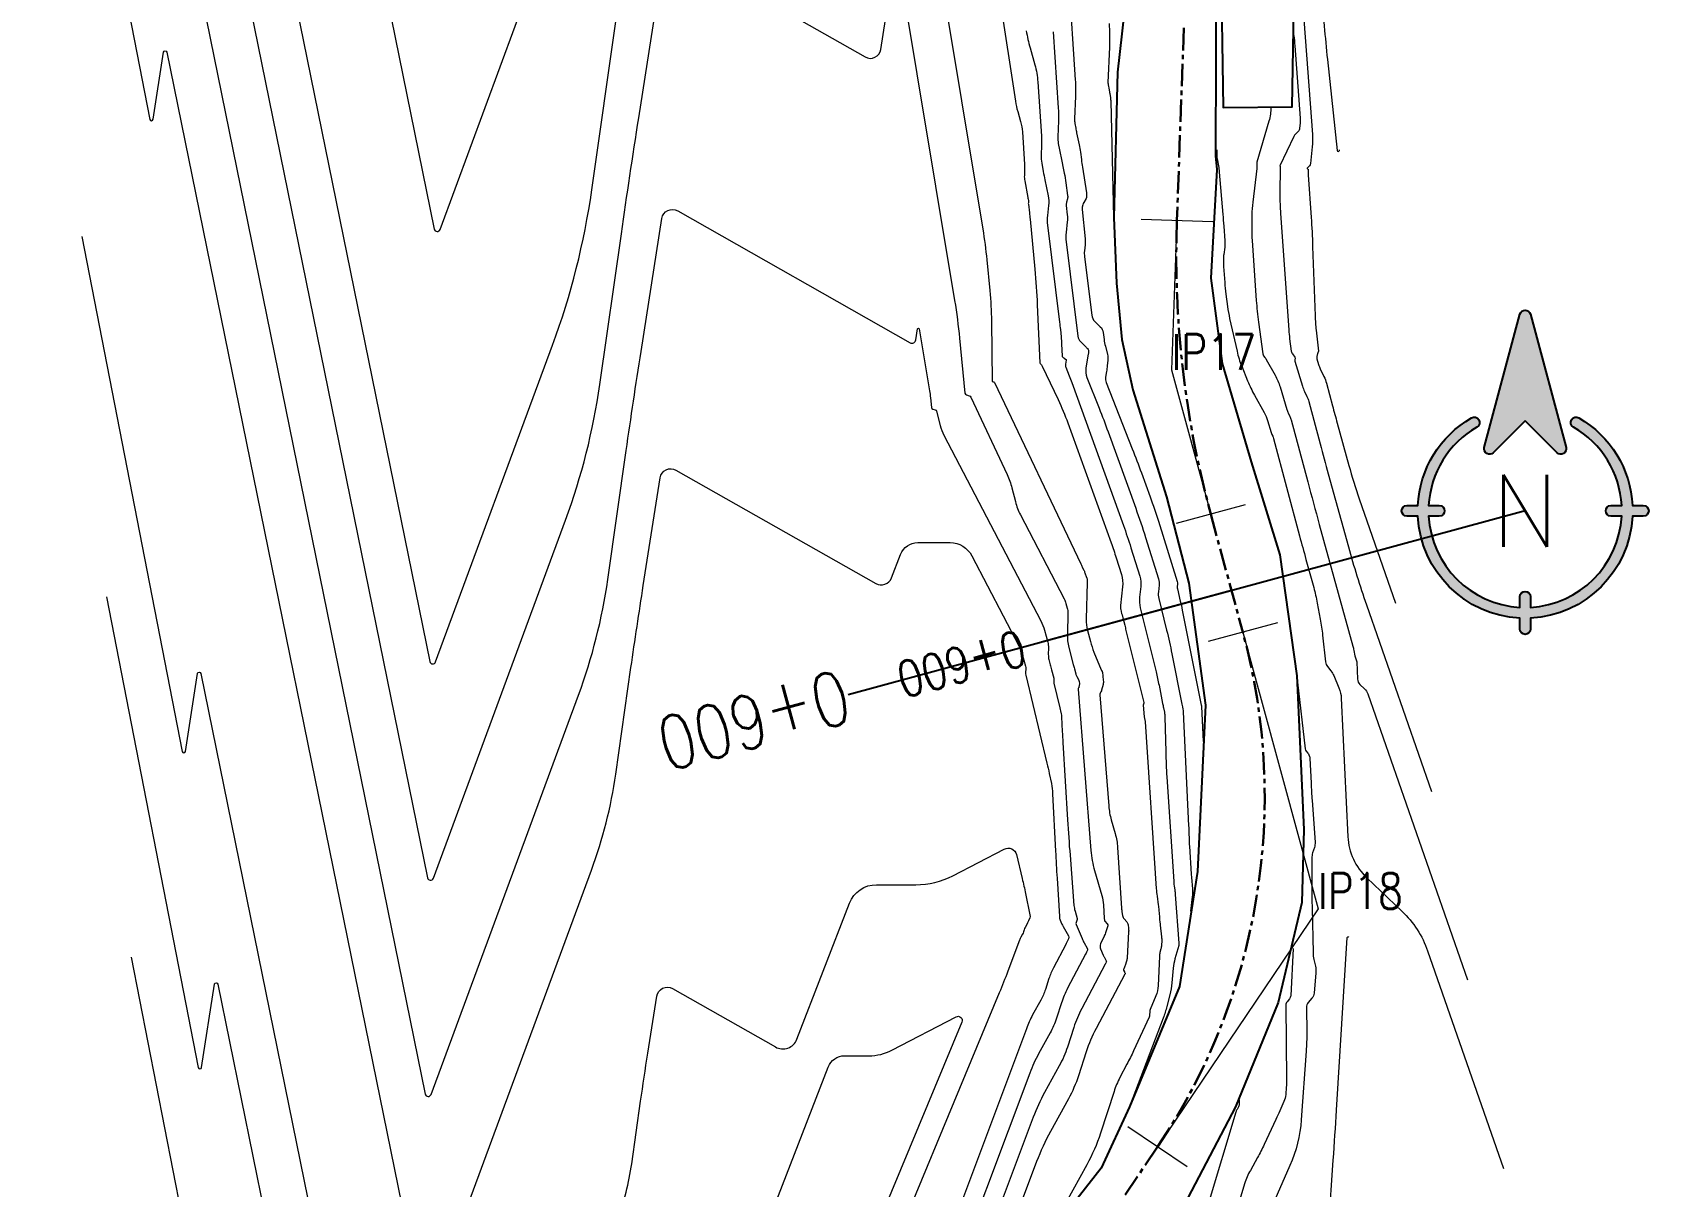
# Model space of a CAD drawing. Extents: x 337736 to 342002, y 3067251 to 3069533.
# Drawn here: x 338729.8 to 338820.1, y 3068908.3 to 3068972.8 of the extents above; entities that cross this region are included whole.
import ezdxf
from ezdxf.enums import TextEntityAlignment as Align

# ---------------------------------------------------------------- set-up
doc = ezdxf.new("R2010")
doc.units = 0
doc.header["$MEASUREMENT"] = 0
doc.linetypes.add('Center', pattern=[2, 1.25, -0.25, 0.25, -0.25])
for name, color, linetype, lineweight in [('BEC', 3, 'Continuous', 13), ('BES', 3, 'Continuous', 13), ('Chainage', 7, 'Continuous', 25), ('Contour', 4, 'Continuous', 0), ('IP_Line', 150, 'Continuous', 9), ('RC', 9, 'Center', 30)]:
    doc.layers.add(name, color=color, linetype=linetype, lineweight=lineweight)
for name, color, linetype in [('Building', 1, 'Continuous'), ('IPName', 7, 'Continuous'), ('Match Chainage', 7, 'Continuous'), ('North', 7, 'Continuous'), ('RoadEdge', 51, 'Continuous')]:
    doc.layers.add(name, color=color, linetype=linetype)
doc.styles.get("Standard").update_dxf_attribs({"font": 'simplex.shx'})

# ---------------------------------------------------------------- blocks, each defined once
blk = doc.blocks.new('North')
at = {"layer": 'North'}
h = blk.add_hatch(color=0, dxfattribs=at)
h.dxf.hatch_style = 1
edge = h.paths.add_edge_path()
edge.add_line((7.276000000000001e-12, 8.38899464431597), (-2.97585080653152, 5.413143837775349))
edge.add_arc((-3.32940419712395, 5.766697228368679), 0.499999999999442, 165.000000000033, 314.99999999992633, ccw=False)
edge.add_line((-3.81236711026941, 5.8961067509199), (-0.4829629131381812, 18.3216123735528))
edge.add_arc((7.276000000000001e-12, 18.1922028510016), 0.500000000000879, 14.999999999966974, 165.000000000033, ccw=False)
edge.add_line((0.482962913152733, 18.3216123735528), (3.81236711028396, 5.8961067509199))
edge.add_arc((3.3294041971385, 5.766697228368679), 0.500000000000879, -135, 14.999999999966974, ccw=False)
edge.add_line((2.97585080654608, 5.413143837776259), (7.275957614183426e-12, 8.38899464431597))
edge = h.paths.add_edge_path()
edge.add_line((0.5000000000072761, -7.99999999999636), (0.5000000000072761, -8.986100377802359))
edge.add_arc((7.276000000000001e-12, 3.638e-12), 9.000000000000279, 273.18473853672, 356.81526146328)
edge.add_line((8.98610037781327, -0.499999999996362), (8.000000000007269, -0.499999999996362))
edge.add_arc((8.000000000007269, 3.638e-12), 0.5, 90, 270, ccw=False)
edge.add_line((8.000000000007269, 0.500000000003638), (8.98610037781327, 0.500000000003638))
edge.add_arc((7.276000000000001e-12, 2.7285e-12), 9.00000000000033, 3.18473853672609, 60.00000000000131)
edge.add_arc((4.75000000000728, 8.22724133595511), 0.499999999999844, 59.999999999989996, 239.99999999999, ccw=False)
edge.add_arc((1.09139e-11, 3.638e-12), 9.99999999999743, 2.865983982600028, 60.00000000001597, ccw=False)
edge.add_line((9.98749217772638, 0.500000000003638), (11.0000000000073, 0.500000000003638))
edge.add_arc((11.0000000000073, 3.638e-12), 0.5, -90, 90, ccw=False)
edge.add_line((11.0000000000073, -0.499999999996362), (9.98749217772638, -0.499999999996362))
edge.add_arc((1.09139e-11, 3.638e-12), 9.999999999996382, 272.8659839825781, 357.1340160174001, ccw=False)
edge.add_line((0.5000000000072761, -9.98749217771547), (0.5000000000072761, -10.9999999999964))
edge.add_arc((7.276000000000001e-12, -10.9999999999964), 0.5, -180, 0, ccw=False)
edge.add_line((-0.499999999992724, -10.9999999999964), (-0.499999999992724, -9.98749217771547))
edge.add_arc((7.276000000000001e-12, 3.638e-12), 10, 182.865983982599, 267.1340160174011, ccw=False)
edge.add_line((-9.98749217771183, -0.499999999996362), (-10.9999999999927, -0.499999999996362))
edge.add_arc((-10.9999999999927, 3.638e-12), 0.5, 90, 270, ccw=False)
edge.add_line((-10.9999999999927, 0.500000000003638), (-9.98749217771183, 0.500000000003638))
edge.add_arc((7.276000000000001e-12, 3.638e-12), 10, 120, 177.134016017401, ccw=False)
edge.add_arc((-4.74999999999272, 8.22724133595511), 0.500000000000632, -59.99999999999011, 119.99999999995799, ccw=False)
edge.add_arc((7.276000000000001e-12, 2.7285e-12), 9.00000000000034, 119.999999999999, 176.815261463274)
edge.add_line((-8.98610037779872, 0.500000000003638), (-7.99999999999272, 0.500000000003638))
edge.add_arc((-7.99999999999272, 3.638e-12), 0.5, -90, 90, ccw=False)
edge.add_line((-7.99999999999272, -0.499999999996362), (-8.98610037779872, -0.499999999996362))
edge.add_arc((7.276000000000001e-12, 3.638e-12), 9.000000000000279, 183.18473853672, 266.81526146328)
edge.add_line((-0.499999999992724, -8.986100377802359), (-0.499999999992724, -7.99999999999636))
edge.add_arc((7.276000000000001e-12, -7.99999999999636), 0.5, 0, 180, ccw=False)
at = {"layer": 'North', "color": 0}
for points in [[(7.276000000000001e-12, 8.38899464431597), (-2.97585080653152, 5.413143837775349, -0.7673269879792459), (-3.81236711026941, 5.8961067509199), (-0.4829629131381811, 18.3216123735528, -0.7673269879794109), (0.482962913152733, 18.3216123735528), (3.81236711028396, 5.8961067509199, -0.7673269879792459), (2.97585080654608, 5.413143837776259)], [(0.5000000000072761, -7.99999999999636), (0.5000000000072761, -8.986100377802359, 0.382015476982892), (8.98610037781327, -0.499999999996362), (8.000000000007269, -0.499999999996362, -1), (8.000000000007269, 0.500000000003638), (8.98610037781327, 0.500000000003638, 0.253109756565021), (4.50000000000728, 7.79422863406307, -0.99999999999909), (5.00000000000728, 8.660254037847151, -0.2545902106462961), (9.98749217772638, 0.500000000003638), (11.0000000000073, 0.500000000003638, -1), (11.0000000000073, -0.499999999996362), (9.98749217772638, -0.499999999996362, -0.385206477913585), (0.5000000000072761, -9.98749217771547), (0.5000000000072761, -10.9999999999964, -1), (-0.499999999992724, -10.9999999999964), (-0.499999999992724, -9.98749217771547, -0.385206477913585), (-9.98749217771183, -0.499999999996362), (-10.9999999999927, -0.499999999996362, -1), (-10.9999999999927, 0.500000000003638), (-9.98749217771183, 0.500000000003638, -0.2545902106462961), (-4.99999999999272, 8.66025403784806, -0.9999999999990908), (-4.49999999999272, 7.79422863406307, 0.253109756565021), (-8.98610037779872, 0.500000000003638), (-7.99999999999272, 0.500000000003638, -1), (-7.99999999999272, -0.499999999996362), (-8.98610037779872, -0.499999999996362, 0.382015476982892), (-0.499999999992724, -8.986100377802359), (-0.499999999992724, -7.99999999999636, -1)]]:
    blk.add_lwpolyline(points, format="xyb", close=True, dxfattribs=at)
blk.add_text('N', height=6.7215, dxfattribs=at).set_placement((7.2919e-12, 3.6513e-12), align=Align.MIDDLE_CENTER)

msp = doc.modelspace()

# ---------------------------------------------------------------- linework, layer by layer
at = {"layer": 'BEC'}
for points in [[(338795.783604392, 3068962.19010752), (338791.786183558, 3068962.33372743)], [(338795.7836043917, 3068962.190107519), (338791.7861835578, 3068962.333727429)], [(338797.604816392, 3068946.38647991), (338793.74484552, 3068945.33737321)], [(338797.6048163918, 3068946.386479909), (338793.7448455198, 3068945.337373209)], [(338799.395619526, 3068939.7975906), (338795.535648655, 3068938.74848389)], [(338799.3956195258, 3068939.797590599), (338795.5356486547, 3068938.748483889)], [(338794.366527915, 3068909.40506767), (338791.050242623, 3068911.64163912)], [(338794.3665279148, 3068909.405067669), (338791.0502426228, 3068911.641639119)]]:
    msp.add_lwpolyline(points, dxfattribs=at)
at = {"layer": 'BES'}
for points in [[(338795.783604392, 3068962.19010752), (338791.786183558, 3068962.33372743)], [(338795.7836043917, 3068962.190107519), (338791.7861835578, 3068962.333727429)], [(338797.604816392, 3068946.38647991), (338793.74484552, 3068945.33737321)], [(338797.6048163918, 3068946.386479909), (338793.7448455198, 3068945.337373209)], [(338799.395619526, 3068939.7975906), (338795.535648655, 3068938.74848389)], [(338799.3956195258, 3068939.797590599), (338795.5356486547, 3068938.748483889)], [(338794.366527915, 3068909.40506767), (338791.050242623, 3068911.64163912)], [(338794.3665279148, 3068909.405067669), (338791.0502426228, 3068911.641639119)]]:
    msp.add_lwpolyline(points, dxfattribs=at)
at = {"layer": 'Building'}
msp.add_polyline3d([(338796.2349999998, 3068977.020999999, 1383.209), (338796.3659999998, 3068968.580999999, 1383.857), (338800.2150999997, 3068968.616699999, 1382.673), (338800.3713999998, 3068977.336999998, 1381.365), (338796.2349999998, 3068977.020999999, 1383.209)], dxfattribs=at)
at = {"layer": 'Chainage'}
msp.add_line((338796.835845357, 3068941.59021448), (338786.220925461, 3068938.70517105), dxfattribs=at)
at = {"layer": 'Contour'}
for points, elevation in [([(338732.6158, 3069058.4523), (338752.2958, 3068961.7931, 0.75516), (338752.621, 3068961.7682), (338757.6597, 3068975.4206, 0.05294)], 1389), ([(338734.5121, 3069023.7415), (338752.0445, 3068937.6303, 0.75516), (338752.3697, 3068937.6054), (338758.9022, 3068955.3052, 0.05294), (338761.0987, 3068963.9876), (338762.4792, 3068973.6437, -0.00341)], 1391), ([(338776.7065, 3069021.2804), (338784.7637, 3068968.9345, 0.03112), (338784.8887, 3068968.3617), (338785.0495, 3068967.7966, -0.05285), (338785.1492, 3068967.2209), (338785.2693, 3068965.4035, -0.02636), (338785.2734, 3068965.0958), (338785.2612, 3068964.788, 0.05547999999999999), (338785.2831, 3068964.4826), (338785.4549, 3068963.55, 0.00551), (338785.4709, 3068963.4683), (338785.4896, 3068963.378, -0.07998999999999999), (338785.4925, 3068963.3136), (338785.485, 3068963.2489, 0.05973999999999999), (338785.4853, 3068963.1841), (338785.5458, 3068962.6973, -0.00757), (338785.5836, 3068962.3506), (338785.8459, 3068959.5499, -0.01219), (338785.9832, 3068957.5636), (338786.1281, 3068954.3167, 0.19833), (338786.158, 3068954.2527), (338786.2143, 3068954.201, -0.09688), (338786.2588, 3068954.1405), (338787.1471, 3068952.2608, -0.02362), (338787.6886, 3068950.9591), (338790.1097, 3068944.2645, -0.01087), (338790.3935, 3068943.423), (338790.6841, 3068942.4953, -0.10497), (338790.7505, 3068941.7937), (338790.6309, 3068940.7567, 0.04511), (338790.6291, 3068940.6835), (338790.6339, 3068940.61, 0.0407), (338790.6446, 3068940.5375), (338790.6962, 3068940.3153, 0.02664), (338790.7198, 3068940.2338), (338790.7477, 3068940.1536, -0.02568), (338790.7714, 3068940.0722), (338790.8678, 3068939.6641, 0.00311), (338790.9405, 3068939.3648), (338791.9442, 3068935.3407, -0.18087), (338791.939, 3068935.2956), (338791.917, 3068935.2524, 0.13849), (338791.9079, 3068935.2066), (338791.9617, 3068934.5287, 0.05), (338791.9775, 3068934.4412), (338792.0021, 3068934.3553, -0.05345), (338792.0173, 3068934.2678), (338792.6276, 3068924.9428, 0.02077), (338792.673, 3068924.5193), (338792.7456, 3068924.0339, -0.01955), (338792.778, 3068923.7389), (338792.8037, 3068923.3728, 0.00797), (338792.8172, 3068923.2166), (338792.8332, 3068923.0606, 0.00357), (338792.8503, 3068922.9047), (338792.9271, 3068922.2481, -0.04402), (338792.9336, 3068922.0182), (338792.9192, 3068921.7769, -0.04711), (338792.8873, 3068921.571), (338792.836, 3068921.3681, 0.05182), (338792.806, 3068921.1621), (338792.7389, 3068919.5182, -0.08947999999999999), (338792.6119, 3068918.9482), (338792.2967, 3068918.1979, 0.09483), (338792.2657, 3068918.0516), (338792.2627, 3068917.8993, -0.10354), (338792.2293, 3068917.754), (338791.3658, 3068915.8822, -0.01366), (338790.9922, 3068915.1274), (338790.598, 3068914.3828, 0.04335), (338790.271, 3068913.6097), (338789.5128, 3068911.2714, -0.04747), (338788.7537, 3068909.5176), (338786.8003, 3068905.97, 0.0363)], 1389), ([(338735.4602, 3069006.386), (338751.9188, 3068925.5489, 0.75516), (338752.244, 3068925.524), (338759.6278, 3068945.5305, 0.05294), (338761.5439, 3068953.1045), (338762.7483, 3068961.5281, -0.00341), (338763.7196, 3068968.0069), (338765.1098, 3068976.8671, -0.52413)], 1392), ([(338729.8404, 3069001.6346), (338736.4088, 3068967.9206, 0.8409200000000001), (338736.5924, 3068967.9243), (338737.1677, 3068971.6706, -0.8373299999999999), (338737.3565, 3068971.6752), (338751.6674, 3068901.3861, 0.75516)], 1394), ([(338776.9557, 3068997.7582), (338782.9381, 3068961.7901, -0.01693), (338783.1637, 3068960.0775), (338783.3312, 3068958.3573, -0.0212), (338783.4256, 3068956.6331), (338783.4666, 3068953.3022, 0.33766), (338783.496, 3068953.2646), (338783.5541, 3068953.2494, -0.22112), (338783.5961, 3068953.2147), (338788.4155, 3068943.0926, -0.00073), (338788.4956, 3068942.9237), (338788.5755, 3068942.7547, -0.02362), (338788.6472, 3068942.5823), (338788.7385, 3068942.3298, -0.01087), (338788.7516, 3068942.2909), (338788.7651, 3068942.248, -0.10497), (338788.7681, 3068942.2155), (338788.7643, 3068942.1824, 0.04511), (338788.7635, 3068942.1493), (338788.7671, 3068942.095, -0.02227), (338788.7681, 3068942.0476), (338788.7197, 3068939.9951, 0.06927), (338788.792, 3068939.368), (338788.9515, 3068938.7509, 0.0345), (338789.1528, 3068938.1477), (338789.5574, 3068937.1663, 0.02868), (338789.5791, 3068937.1212), (338789.6034, 3068937.0773, -0.09688), (338789.6185, 3068937.0305), (338789.6722, 3068936.583, -0.09235), (338789.6565, 3068936.3414), (338789.5772, 3068936.0297, -0.05564), (338789.5439, 3068935.9412), (338789.5007, 3068935.8564, 0.13849), (338789.4829, 3068935.7666), (338789.975, 3068929.5617, 0.05), (338790.1159, 3068928.7827), (338790.335, 3068928.0178, -0.05345), (338790.4705, 3068927.2384), (338790.6926, 3068923.8456, 0.02077), (338790.7148, 3068923.6385), (338790.7456, 3068923.4324, 0.15196), (338790.8322, 3068923.2531), (338790.9809, 3068923.094, -0.16016), (338791.0594, 3068922.9246), (338791.0823, 3068922.7294, -0.04402), (338791.0878, 3068922.5337), (338791.0013, 3068921.0837, -0.06106), (338790.9659, 3068920.8905), (338790.8920000001, 3068920.6547, -0.03213999999999999), (338790.8564, 3068920.5622), (338790.8107, 3068920.4631, 0.21257), (338790.8097, 3068920.3905), (338790.8486, 3068920.2999, 0.02589), (338790.8669, 3068920.2629), (338790.8926, 3068920.2167, -0.2318), (338790.8935, 3068920.2002), (338790.8863, 3068920.1833, -0.02127), (338790.8785, 3068920.1668), (338789.2652, 3068917.1193, 0.04335), (338788.7182, 3068915.8262), (338788.2834, 3068914.4856, -0.04747), (338787.7262, 3068913.1979), (338786.7221, 3068911.3745, 0.0363), (338785.9485, 3068909.691), (338783.9199, 3068904.2715, -0.02963)], 1391), ([(338736.4083, 3068989.0306), (338751.7931, 3068913.4675, 0.75516), (338752.1183, 3068913.4426), (338760.3535, 3068935.7558, 0.05294), (338761.9892, 3068942.2215), (338763.0173, 3068949.4124, -0.00341), (338763.8466, 3068954.9433), (338765.0138, 3068962.3828, -0.52413), (338765.8937, 3068962.8075), (338778.8798, 3068955.4428, 0.52486), (338779.1977, 3068955.5967), (338779.2927, 3068956.2113, -0.85236), (338779.3912, 3068956.2119), (338779.965, 3068952.7622, -0.01693), (338780.0178, 3068952.3609), (338780.0699, 3068951.8258, 0.31058), (338780.1439, 3068951.7378), (338780.2784, 3068951.7007, -0.27006), (338780.3627, 3068951.6145), (338780.562, 3068950.8227, 0.05852), (338780.7705, 3068950.2743), (338786.1772, 3068939.8974, -0.05184), (338786.3844, 3068939.3736), (338786.5678, 3068938.7191, -0.07431), (338786.6096, 3068938.3861), (338786.601, 3068938.0232, 0.06927), (338786.6342, 3068937.7357), (338786.7073, 3068937.4529, 0.00241), (338786.7818, 3068937.1703), (338786.9059, 3068936.7091, -0.08656), (338786.9144, 3068936.6147), (338786.9065, 3068936.5188, 0.08014), (338786.9138, 3068936.4241), (338787.2489, 3068935.0384, -0.00831), (338787.2853, 3068934.8758), (338787.3191, 3068934.7125, -0.0384), (338787.3402, 3068934.5477), (338787.3822, 3068933.7172, 0.00235), (338787.4158, 3068933.1082), (338787.6752, 3068928.7826, 0.00481), (338787.8128, 3068926.8072), (338788.0348, 3068924.0076, 0.05), (338788.0922, 3068923.6904), (338788.2092, 3068923.282, -0.17965), (338788.2004, 3068923.1679), (338788.1493, 3068923.057, 0.21257), (338788.1478, 3068922.9454), (338788.4859, 3068922.1585, 0.02589), (338788.6069, 3068921.9127), (338788.7779, 3068921.6066, -0.2318), (338788.7838, 3068921.4973), (338788.7361, 3068921.3852, -0.02127), (338788.6838, 3068921.2753), (338787.6804, 3068919.3799, 0.04335), (338787.3314, 3068918.5549), (338787.0541, 3068917.6997, -0.04747), (338786.6986, 3068916.8783), (338786.058, 3068915.715, 0.0363), (338785.5645, 3068914.6411), (338780.6792, 3068901.5898, -0.02963)], 1393), ([(338765.9897, 3068977.2917), (338776.3674, 3068971.4063, 0.52486), (338777.2441, 3068971.8307), (338778.024, 3068976.8771, -0.85236)], 1392), ([(338778.1912, 3068976.878), (338781.3657, 3068957.7925, -0.01693), (338781.6415, 3068955.6982), (338781.9414, 3068952.6193, 0.31058), (338782.023, 3068952.5222), (338782.1714, 3068952.4813, -0.21916), (338782.2783, 3068952.3911), (338784.2991, 3068948.0832, -0.04806000000000001), (338784.5658, 3068947.3352), (338784.7605, 3068946.5615, 0.05852), (338785.0422, 3068945.8208), (338787.4882, 3068941.1263, -0.05184), (338787.5865, 3068940.8778), (338787.659, 3068940.619, -0.07431), (338787.6921, 3068940.3553), (338787.6636, 3068939.1455, 0.06927), (338787.7472, 3068938.4198), (338787.9927, 3068937.4706, 0.00241), (338788.057, 3068937.227), (338788.1335, 3068936.9425, 0.06082000000000001), (338788.1955, 3068936.789), (338788.2896, 3068936.6192, -0.09688), (338788.3234, 3068936.5145), (338788.3379, 3068936.3934, -0.09235), (338788.3320000001, 3068936.303), (338788.3024, 3068936.1863, -0.05564), (338788.2899, 3068936.1532), (338788.2737, 3068936.1215, 0.13849), (338788.2671, 3068936.0879), (338788.9816, 3068927.0782, 0.05), (338789.1852, 3068925.9535), (338789.5872, 3068924.5497, -0.05345), (338789.6768, 3068924.0345), (338789.7265, 3068923.2754, 0.02077), (338789.7325, 3068923.2196), (338789.7408, 3068923.164, 0.15196), (338789.7641, 3068923.1157), (338789.8916, 3068922.9793, -0.27008), (338789.9191, 3068922.8587), (338789.8173, 3068922.5337, -0.03213999999999999), (338789.7187, 3068922.2778), (338789.5224, 3068921.852, 0.21257), (338789.5188, 3068921.5749), (338789.6673, 3068921.2292, 0.02589), (338789.7369, 3068921.0878), (338789.8353, 3068920.9116, -0.2318), (338789.8386, 3068920.8488), (338789.8112, 3068920.7843, -0.02127), (338789.7811, 3068920.721), (338788.4728, 3068918.2496, 0.04335), (338788.0248, 3068917.1906), (338787.6688, 3068916.0926, -0.04747), (338787.2124, 3068915.0381), (338786.3901, 3068913.5447, 0.0363), (338785.7565, 3068912.1661), (338782.2995, 3068902.9307, -0.02963)], 1392), ([(338787.7429, 3068975.5916), (338788.1035, 3068970.1318, -0.02636), (338788.1158, 3068969.2077), (338788.0662, 3068967.9527, 0.05547999999999999), (338788.085, 3068967.6905), (338788.1329, 3068967.4304, 0.00551), (338788.1837, 3068967.1708), (338788.3215, 3068966.5056, -0.01764), (338788.3926, 3068966.0891), (338788.449, 3068965.6701, 0.00483), (338788.5094, 3068965.2518), (338788.7309, 3068963.8152, -0.03209), (338788.7404, 3068963.7092), (338788.743, 3068963.6025, -0.1399), (338788.7173, 3068963.5031), (338788.5827, 3068963.2741, 0.06945), (338788.5304, 3068963.1477), (338788.4957, 3068963.014, 0.09013), (338788.4856, 3068962.8784), (338788.6593, 3068961.2404, -0.05522000000000001), (338788.6577, 3068960.9073), (338788.6193, 3068960.5744, 0.05973999999999999), (338788.6207, 3068960.2416), (338789.0259, 3068956.9814, 0.1694), (338789.1985, 3068956.6324), (338789.5016, 3068956.3349, -0.16853), (338789.6646, 3068956.0068), (338789.7137, 3068955.6221, 0.0318), (338789.7871, 3068955.2421), (338789.9073, 3068954.7792, -0.09221), (338789.9292, 3068954.468), (338789.8932, 3068954.1526, -0.01283), (338789.8492, 3068953.8384), (338789.7961, 3068953.5197, 0.13641), (338789.8289, 3068953.2119), (338791.2936, 3068949.5166, -0.00758), (338791.8018, 3068948.1751), (338792.2898, 3068946.826, -0.01087), (338792.7481, 3068945.4668), (338793.8034, 3068942.0976, -0.10497), (338793.8163, 3068941.961), (338793.8003, 3068941.8217, 0.08924), (338793.809, 3068941.684), (338793.9756, 3068941.0066, -0.01109), (338794.0867, 3068940.5072), (338795.1449, 3068935.2004, -5e-05), (338795.15, 3068935.1745), (338795.1552, 3068935.1487, -0.03735), (338795.1584, 3068935.1226), (338795.2510984205, 3068933.162149018)], 1386), ([(338800.8246, 3068974.2521), (338801.3582, 3068967.0703, -0.04437), (338801.3484, 3068966.3925), (338801.2505, 3068965.4474, -0.17355), (338801.193, 3068965.3276), (338801.0574, 3068965.1934, 0.4829100000000001), (338801.0603, 3068965.1675), (338801.0958, 3068965.1451, -0.26076), (338801.1133, 3068965.113), (338801.1113, 3068964.9413, 0.02048), (338801.1151, 3068964.8131), (338801.2824, 3068962.4463, -0.008709999999999999), (338801.3687, 3068960.8243), (338801.5072, 3068956.9466, 0.0182), (338801.5651, 3068956.1449), (338801.6932, 3068954.9693, -0.15464), (338801.6842, 3068954.9245), (338801.661, 3068954.8826, 0.06548999999999999), (338801.6436, 3068954.8384), (338801.602, 3068954.6708, 0.13494), (338801.6051, 3068954.5445), (338801.7013, 3068954.2254, 0.03881), (338801.7973, 3068953.9783), (338802.0021, 3068953.5523, -0.04693), (338802.1415, 3068953.1753), (338802.4771, 3068951.9163, 0.00219), (338802.7396, 3068950.948), (338803.3908, 3068948.588, 0.01657), (338803.976, 3068946.7117), (338806.0036, 3068940.8963)], 1381), ([(338801.874, 3068974.9998, 0.01023), (338802.1941, 3068971.2654), (338802.735, 3068966.1805, 0.88269), (338802.8615, 3068966.1782), (338802.8666099081, 3068966.213704244)], 1379), ([(338789.993, 3068973.2841, -0.02636), (338790.0107, 3068971.949), (338789.9328, 3068969.9746, 0.05547999999999999), (338789.937, 3068969.9156), (338789.9478, 3068969.857, 0.00551), (338789.9592, 3068969.7986), (338789.9902, 3068969.6489, -0.01764), (338790.0062, 3068969.5551), (338790.0189, 3068969.4608, 0.00483), (338790.0325, 3068969.3666), (338790.0695, 3068969.127, -0.03209), (338790.0866, 3068968.9347), (338790.2469, 3068962.4497, -0.1399), (338790.2463, 3068962.4473), (338790.2447, 3068962.4446, 0.06945), (338790.244, 3068962.4429), (338790.2435, 3068962.441, 0.09013), (338790.2434, 3068962.4391), (338790.2582, 3068962.2997)], 1384), ([(338785.3707, 3068972.8694, 0.03112), (338785.5793, 3068971.9139), (338785.8474, 3068970.9713, -0.05285), (338786.0138, 3068970.0111), (338786.214, 3068966.9796, -0.02636), (338786.2208, 3068966.4665), (338786.1997, 3068965.9308, 0.05547999999999999), (338786.2329999999, 3068965.4654), (338786.3181, 3068965.0037, 0.00551), (338786.4082, 3068964.543), (338786.592, 3068963.6558, -0.07998999999999999), (338786.6165, 3068963.108), (338786.5527, 3068962.5562, 0.05973999999999999), (338786.5551, 3068962.0047), (338787.2284, 3068956.5874, -0.00757), (338787.273, 3068956.1777), (338787.3115, 3068955.7673, -0.01219), (338787.3399, 3068955.3562), (338787.3689, 3068954.7061, 0.19833), (338787.3923, 3068954.656), (338787.4363, 3068954.6155, 0.04994), (338787.4839, 3068954.5799), (338787.5656, 3068954.5305, -0.30724), (338787.5945, 3068954.4677), (338787.5571, 3068954.2433, 0.13641), (338787.5754, 3068954.0712), (338787.7654, 3068953.5919, -0.00758), (338787.9084, 3068953.2146), (338790.7954, 3068945.2319, -0.01087), (338791.2145, 3068943.9891), (338791.7132, 3068942.3968, -0.10497), (338791.7684, 3068941.814), (338791.6998, 3068941.2195, 0.08924), (338791.737, 3068940.6318), (338792.6167, 3068937.0551, -0.01109), (338792.7844, 3068936.3014), (338792.9864, 3068935.2886, -5e-05), (338793.0355, 3068935.042), (338793.0846, 3068934.7954, -0.04312), (338793.1122, 3068934.5464), (338793.1599, 3068932.5799, 0.01028), (338793.2224, 3068931.1864), (338793.6045, 3068925.3471, 0.02077), (338793.6307, 3068925.1027), (338793.6671, 3068924.8594, -0.01955), (338793.6939, 3068924.6151), (338793.885, 3068921.8992, 0.00797), (338793.8891, 3068921.8517), (338793.894, 3068921.8043, -0.09608), (338793.8898, 3068921.7577), (338793.6761, 3068921.0174, 0.0487), (338793.5799, 3068920.4992), (338793.5093, 3068919.6849, -0.04232), (338793.394, 3068919.0171), (338793.2221, 3068918.359, -0.02669), (338793.0157, 3068917.712), (338791.1813, 3068912.8718, -0.0175), (338791.1661, 3068912.8356), (338791.1432, 3068912.786, -0.01366), (338791.1395, 3068912.7785), (338791.1356, 3068912.7711, 0.04335), (338791.1324, 3068912.7635), (338791.1106, 3068912.6962, 0.04751137857434103), (338791.1096438213, 3068912.691903727, 0.04751137857434103)], 1388), ([(338786.8783, 3068972.8014), (338787.1588, 3068968.5557, -0.02636), (338787.1683, 3068967.8371), (338787.133, 3068966.9417, 0.05547999999999999), (338787.159, 3068966.5779), (338787.2255, 3068966.217, 0.00551), (338787.296, 3068965.8569), (338787.4915, 3068964.9128, -0.01764), (338787.5829, 3068964.3775), (338787.6789, 3068963.6641, -0.09722), (338787.6676, 3068963.4773), (338787.6198, 3068963.2928, 0.09013), (338787.6059, 3068963.1058), (338787.6601, 3068962.5944, -0.05522000000000001), (338787.6582, 3068962.1904), (338787.5907, 3068961.6061, 0.05973999999999999), (338787.593, 3068961.0823), (338788.2496, 3068955.7991, 0.1694), (338788.3935, 3068955.5082), (338788.7346, 3068955.1734, -0.02491), (338788.7858, 3068955.118), (338788.8341, 3068955.06, -0.20502), (338788.8541, 3068954.9935), (338788.8426, 3068954.8929, -0.01283), (338788.8297, 3068954.8012), (338788.7014, 3068954.0302, 0.13641), (338788.7577, 3068953.5014), (338789.4381, 3068951.7848, -0.00758), (338789.9394, 3068950.4617), (338791.481, 3068946.1992, -0.01087), (338792.0354, 3068944.5552), (338792.7583, 3068942.2472, -0.10497), (338792.7923, 3068941.8875), (338792.75, 3068941.5206, 0.08924), (338792.773, 3068941.1579), (338793.2118, 3068939.3736, -0.01109), (338793.5046, 3068938.0581), (338794.0653, 3068935.246, -5e-05), (338794.0931, 3068935.1067), (338794.1208, 3068934.9674, -0.03735), (338794.1381, 3068934.8267), (338794.4394, 3068928.4586, -0.00576), (338794.4531, 3068928.0748), (338794.4624, 3068927.6909, 0.01028), (338794.4796, 3068927.3074), (338794.5814, 3068925.7514, 0.02077), (338794.5884, 3068925.6861), (338794.5982, 3068925.621, -0.01955), (338794.6053, 3068925.5557), (338794.6496, 3068924.926, -0.04593), (338794.6401, 3068924.4853), (338794.5485278209, 3068923.680605723)], 1387), ([(338800.3120075074, 3068972.612187882, -0.01663156087312429), (338800.3757, 3068972.0218), (338800.6749, 3068967.9948, -0.04437), (338800.6709, 3068967.7222), (338800.6385, 3068967.4089, -0.17355), (338800.5606, 3068967.2464), (338800.4246, 3068967.1118, 0.0864), (338800.3153, 3068966.9581), (338799.5373, 3068965.3302, 0.38063), (338799.5404, 3068965.3196), (338799.5529, 3068965.3117, -0.26076), (338799.5591, 3068965.3004), (338799.5412, 3068963.7192, 0.02048), (338799.5725, 3068962.6614), (338800.0313, 3068956.1688, 0.01533), (338800.0838, 3068955.652), (338800.1749, 3068954.9657, 0.13715), (338800.2409, 3068954.8114), (338800.3799, 3068954.6385, -0.23433), (338800.3952, 3068954.5692), (338800.3761, 3068954.4923, 0.13494), (338800.3779, 3068954.4159), (338800.8035, 3068953.0049, 0.03881), (338800.9151, 3068952.7175), (338801.0491, 3068952.4387, -0.04693), (338801.1559, 3068952.1499), (338801.7852, 3068949.7886, 0.00219), (338802.2386, 3068948.1167), (338803.363, 3068944.0415, 0.01657), (338804.3736, 3068940.8016), (338808.0118, 3068930.3667)], 1382), ([(338799.0405667496, 3068968.586396123, -0.06616088686823701), (338798.9245, 3068967.8275), (338798.2511, 3068965.5196, 0.0765), (338798.2429, 3068965.4569), (338798.2443, 3068965.393, 0.01391), (338798.2474, 3068965.3291), (338798.2539, 3068965.2449, -0.05006), (338798.2521, 3068965.1677), (338798.0198, 3068963.2872, 0.0279), (338797.9719, 3068962.5748), (338797.9638, 3068961.8597, 0.02048), (338797.985, 3068961.1455), (338798.2209, 3068957.8066, 0.01533), (338798.3448, 3068956.5868), (338798.5785, 3068954.8256, 0.13715), (338798.6265, 3068954.7133), (338798.706, 3068954.6144, -0.04199), (338798.7767, 3068954.5095), (338799.2698, 3068953.6264, -0.05412), (338799.5479, 3068952.9705), (338799.9255, 3068951.7184, 0.03881), (338800.003, 3068951.5188), (338800.0961, 3068951.3252, -0.04693), (338800.1703, 3068951.1246), (338801.0934, 3068947.6608, 0.00219), (338801.7377, 3068945.2853), (338803.6117, 3068938.493, -0.02143), (338803.6671, 3068938.2524), (338803.7242, 3068937.9447, 0.05413), (338803.7573, 3068937.8345), (338803.8023, 3068937.7279, -0.08821), (338803.8276, 3068937.6168), (338803.8742, 3068936.6448, 0.19325), (338804.0088, 3068936.3511), (338804.2613, 3068936.1114, -0.11955), (338804.4449, 3068935.8271), (338810.02, 3068919.8371)], 1383), ([(338796.0102203034, 3068966.210713732), (338796.009, 3068965.9777, 0.04711), (338796.0318, 3068965.723), (338796.1058, 3068965.3236, -0.02526), (338796.1529, 3068964.9709), (338796.3473, 3068962.6117, -0.00127), (338796.3999, 3068961.9521), (338796.4628, 3068961.1394, -0.05006), (338796.4547, 3068960.7863), (338796.403, 3068960.3678, 0.0279), (338796.3881, 3068960.1471), (338796.3856, 3068959.9255, 0.02048), (338796.3922, 3068959.7042), (338796.4551, 3068958.8136, 0.01533), (338796.5227, 3068958.1483), (338796.6127, 3068957.4698, 0.02212), (338796.7316, 3068956.8016), (338797.1420000001, 3068954.9697, 0.04089), (338797.4048, 3068954.1263), (338797.7367, 3068953.3044, 0.03135), (338798.1187, 3068952.5065), (338798.6569, 3068951.5425, -0.05412), (338798.8498, 3068951.0878), (338799.0475, 3068950.432, 0.03881), (338799.091, 3068950.3201), (338799.1431, 3068950.2117, -0.04693), (338799.1847, 3068950.0993), (338800.6348, 3068944.6581, 0.00219), (338800.9958, 3068943.3269), (338801.4261, 3068941.7673, -0.02143), (338801.6284, 3068940.8887), (338801.7931, 3068940.0015, -0.01874), (338801.9243, 3068939.1093), (338802.0869, 3068937.6169, 0.14146), (338802.1989, 3068937.3442), (338802.3895, 3068937.1039, -0.06782), (338802.5446, 3068936.8424), (338802.8359, 3068936.153, -0.08821), (338802.9673, 3068935.5759), (338803.3378, 3068927.8408, 0.19325), (338804.388, 3068925.5488), (338806.3584, 3068923.6784, -0.11955), (338807.7909, 3068921.4606), (338812.0282, 3068909.3076)], 1384), ([(338732.6052, 3068961.3779), (338738.2116, 3068932.6015, 0.8409200000000001), (338738.3952, 3068932.6052), (338739.0639, 3068936.9597, -0.8373299999999999), (338739.2527, 3068936.9643), (338751.4161, 3068877.2232, 0.75516)], 1396), ([(338751.9927, 3068901.3612), (338761.0792, 3068925.981, 0.05294), (338762.4345, 3068931.3385), (338763.2864, 3068937.2968, -0.00341), (338763.9735, 3068941.8796), (338764.9179, 3068947.8986, -0.52413), (338765.7978, 3068948.3232), (338776.9669, 3068941.989, 0.45795), (338777.8368, 3068942.2997), (338778.3467, 3068943.6185, -0.31024), (338779.3086, 3068944.2769), (338781.1099, 3068944.2744, -0.2792), (338782.3324, 3068943.5317), (338784.9462, 3068938.5149, -0.05184), (338785.1356, 3068938.0362), (338785.3219, 3068937.3715, -0.08918), (338785.338, 3068937.2028), (338785.3238, 3068937.0313, 0.08014), (338785.3369, 3068936.8618), (338786.5246, 3068931.9498, -0.00831), (338786.6518, 3068931.3826), (338786.7696, 3068930.8134, -0.0384), (338786.8432, 3068930.2384), (338787.0052, 3068927.031, 0.00235), (338787.0882, 3068925.5292), (338787.2173, 3068923.3771, 0.08669), (338787.2629, 3068923.1848), (338787.3421, 3068923.0005, 0.02589), (338787.4306, 3068922.8207), (338787.7205, 3068922.3015, -0.2318), (338787.7289, 3068922.1459), (338787.661, 3068921.9862, -0.02127), (338787.5865, 3068921.8296), (338786.888, 3068920.5102, 0.04335), (338786.6381, 3068919.9193), (338786.4394, 3068919.3068, -0.04747), (338786.1848, 3068918.7184), (338785.726, 3068917.8853, 0.0363), (338785.3726, 3068917.1161), (338781.5801, 3068906.9846, -0.00892)], 1394), ([(338733.9876, 3068941.2496), (338739.1131, 3068914.942, 0.8409200000000001), (338739.2966, 3068914.9456), (338740.012, 3068919.6043, -0.8373299999999999), (338740.2008, 3068919.6089), (338751.2904, 3068865.1418, 0.75516)], 1397), ([(338800.5138165611, 3068936.469092241), (338800.9499, 3068932.7517, 0.13936), (338801.001, 3068932.6287), (338801.0985, 3068932.5058, -0.06782), (338801.1498, 3068932.4194), (338801.1893, 3068932.3259, -0.08821), (338801.2114, 3068932.2285), (338801.2782, 3068930.8352, 0.00563), (338801.3351, 3068929.8732), (338801.4996, 3068927.5404, -0.09526), (338801.4631, 3068927.236), (338801.368, 3068926.9386, 0.07778), (338801.3206, 3068926.6339), (338801.3222, 3068925.0298, 0.00539), (338801.336, 3068923.8565), (338801.3926, 3068921.3493, 0.05112), (338801.439, 3068920.979), (338801.5233, 3068920.6135, -0.07908), (338801.5489, 3068920.2439), (338801.4465, 3068919.0939, -0.15633), (338801.3306, 3068918.819), (338801.1266, 3068918.5812, 0.18125), (338801.0258, 3068918.3057), (338801.0372, 3068916.8986, -0.01957), (338801.0049, 3068915.8574), (338800.7354, 3068912.0235, -0.0866), (338800.1014, 3068909.4655), (338798.5394, 3068905.9272, 0.07619)], 1386), ([(338762.5305, 3068906.4316, 0.05294), (338763.3251, 3068909.5725), (338763.8245, 3068913.0656, -0.00341), (338764.2273, 3068915.7523), (338764.7259, 3068918.9301, -0.52413), (338765.6058, 3068919.3548), (338771.3507, 3068916.0967, 0.45795), (338772.5598, 3068916.5285), (338775.5017, 3068924.1382, -0.31024), (338776.9976, 3068925.1621), (338779.1964, 3068925.159, 0.12067), (338781.2716, 3068925.6641), (338784.1399, 3068927.1536, -0.48691), (338784.8168, 3068926.8453), (338785.1398, 3068925.5095, -0.00831), (338785.33, 3068924.6614), (338785.5764, 3068923.4705, -0.15262), (338785.5598, 3068923.3034), (338785.491, 3068923.1415, -0.02127), (338785.4155, 3068922.9828), (338785.3032, 3068922.7707, 0.04335), (338785.2513, 3068922.6481), (338785.2101, 3068922.5209, -0.04747), (338785.1572, 3068922.3988), (338785.062, 3068922.2258, 0.0363), (338784.9886, 3068922.0661), (338784.3357, 3068920.3218, -0.00892), (338783.8582, 3068919.1125), (338776.3414, 3068901.0243, -0.0558)], 1396), ([(338800.2037, 3068900.1767, -0.007020000000003658), (338800.6005, 3068901.1789), (338801.1347, 3068902.4745, 0.07), (338801.2409, 3068902.8881), (338801.2889, 3068903.3166, -0.07619), (338801.4, 3068903.7282), (338801.9978, 3068905.0824, 0.0866), (338802.2658, 3068906.1635), (338802.52, 3068909.7802, 0.00205), (338802.7045, 3068912.5681), (338803.3028, 3068922.2101, -0.7183314267953869), (338803.3933451241, 3068922.234508968, -0.7183314267953869)], 1384), ([(338735.37, 3068921.1213), (338740.0145, 3068897.2824, 0.8409200000000001), (338740.1981, 3068897.2861), (338740.9602, 3068902.2489, -0.8373299999999999), (338741.149, 3068902.2535), (338751.1648, 3068853.0604, 0.75516)], 1398), ([(338800.2784, 3068921.5958), (338800.1422, 3068918.9593, -0.16588), (338800.0703, 3068918.7793), (338799.9368, 3068918.6238, 0.18125), (338799.871, 3068918.4436), (338799.9049, 3068914.252, -0.01957), (338799.8922, 3068913.8445), (338799.8636, 3068913.4375, -0.0866), (338799.7669, 3068913.0474), (338799.5342, 3068912.5201, -0.00564), (338799.3187, 3068912.0466), (338798.6602, 3068910.6415, -0.01822), (338798.2871, 3068909.9155), (338797.8875, 3068909.2031, 0.0548), (338797.5701, 3068908.4558), (338797.0803, 3068906.8272, 0.04232)], 1387), ([(338769.8715, 3068903.5144), (338774.3024, 3068914.9752, -0.31024), (338775.2234, 3068915.6056), (338776.5771, 3068915.6037, 0.12067), (338777.8548, 3068915.9147), (338781.4528, 3068917.783, -0.70026), (338781.7765, 3068917.4857), (338774.9173, 3068900.9801, -0.0558)], 1397), ([(338797.2668, 3068913.135), (338797.2696, 3068912.9232, -0.13187), (338797.2279, 3068912.7589), (338797.1421, 3068912.6059, 0.0548), (338797.0739, 3068912.4454), (338795.529, 3068907.3089, 0.04232)], 1388)]:
    msp.add_lwpolyline(points, format="xyb", dxfattribs=dict(at, elevation=elevation))
for points, elevation in [([(338790.2717109407, 3068962.172441545), (338790.2723176753, 3068962.16672676)], 1384), ([(338809.8202223605, 3068941.079679518), (338809.8213857537, 3068941.087762778)], 1382)]:
    msp.add_lwpolyline(points, dxfattribs=dict(at, elevation=elevation))
at = {"layer": 'IP_Line'}
for points in [[(338793.784893975, 3068962.26191748), (338793.485129713, 3068953.91847886), (338795.674830956, 3068945.86192656)], [(338793.7848939748, 3068962.261917478), (338793.4851297128, 3068953.918478859), (338795.6748309558, 3068945.861926558)], [(338797.465634091, 3068939.27303725), (338801.668589688, 3068923.80913243), (338792.708385269, 3068910.52335339)], [(338797.4656340908, 3068939.273037249), (338801.6685896878, 3068923.809132428), (338792.7083852688, 3068910.523353389)]]:
    msp.add_lwpolyline(points, dxfattribs=at)
at = {"layer": 'Match Chainage'}
msp.add_line((338813.24072156, 3068946.04891796), (338775.413007021, 3068935.76767228), dxfattribs=at)
at = {"layer": 'RC', "linetype": 'Center'}
msp.add_lwpolyline([(338794.1716129198, 3068973.025594779), (338793.7848939748, 3068962.261917478), (338793.7848939748, 3068962.261917478, 0.0754661289477866), (338795.6748309558, 3068945.861926558), (338795.6748309558, 3068945.861926558), (338797.4656340908, 3068939.273037249), (338797.4656340908, 3068939.273037249, -0.218043198598834), (338792.7083852688, 3068910.523353389), (338792.7083852688, 3068910.523353389), (338781.9823051968, 3068894.619215139), (338781.9823051968, 3068894.619215139, 0.5012354429478729), (338789.9053075598, 3068871.927100269), (338789.9053075598, 3068871.927100269), (338791.5072704958, 3068871.421697889), (338791.5072704958, 3068871.421697889, -0.287622295706765), (338801.8369233508, 3068859.283209979), (338801.8369233508, 3068859.283209979), (338805.3214312278, 3068835.410624098)], format="xyb", dxfattribs=at)
at = {"layer": 'RoadEdge'}
for points in [[(338795.992, 3068982.318, 1382.746), (338795.934, 3068965.882, 1384.031), (338796.006, 3068965.113, 1384.063), (338795.677, 3068959.057, 1384.449), (338796.305, 3068954.287, 1384.809), (338797.929, 3068948.793, 1385.274), (338799.529, 3068943.592, 1385.632), (338800.486, 3068936.825, 1385.976), (338800.871, 3068928.25, 1386.649), (338800.766, 3068924.175, 1386.807), (338799.443, 3068918.577, 1387.37), (338797.065, 3068912.743, 1388.058), (338794.395, 3068907.661, 1388.731), (338789.407, 3068899.917, 1389.637), (338787.755, 3068895.637, 1390.187), (338785.029, 3068890.635, 1390.712), (338781.292, 3068882.409, 1391.068), (338783.222, 3068879.79, 1391.479), (338788.242, 3068878.155, 1391.844), (338794.869, 3068874.087, 1392.236), (338800.182, 3068870.542, 1393.066), (338803.044, 3068866.308, 1393.521), (338804.937, 3068862.726, 1393.949), (338806.452, 3068856.841, 1394.716)], [(338790.8464, 3068973.8512, 1383.1934), (338790.4748, 3068970.5618, 1383.4187), (338790.268, 3068962.433, 1383.972), (338790.411, 3068958.777, 1384.258), (338790.7, 3068955.614, 1384.44), (338791.32, 3068952.809, 1384.608), (338793.205, 3068946.832, 1385.114), (338794.443, 3068942.006, 1385.388), (338795.391, 3068935.19, 1385.772), (338794.938, 3068925.899, 1386.635), (338793.937, 3068919.468, 1387.352), (338791.141, 3068912.755, 1387.99), (338789.559, 3068909.33, 1388.405), (338786.79, 3068905.796, 1388.944)]]:
    msp.add_polyline3d(points, dxfattribs=at)

# ---------------------------------------------------------------- block references
at = {"xscale": 0.6, "yscale": 0.6, "zscale": 0.6}
msp.add_blockref('North', (338813.24072156, 3068946.04891796), dxfattribs=at)

# ---------------------------------------------------------------- texts
at = {"layer": 'Chainage', "width": 0.8000000119209291}
msp.add_text('0+600', height=2, rotation=195.205195000811, dxfattribs=at).set_placement((338785.255932743, 3068938.44289437), align=Align.MIDDLE_LEFT)
at = {"layer": 'IPName', "width": 0.8}
for s, p in [('IP17', (338793.485129713, 3068953.91847886)), ('IP17', (338793.4851297128, 3068953.918478859)), ('IP18', (338801.668589688, 3068923.80913243)), ('IP18', (338801.6685896878, 3068923.809132428))]:
    msp.add_text(s, height=2, dxfattribs=at).set_placement(p)
at = {"layer": 'Match Chainage', "width": 0.8}
msp.add_text('0+600', height=3, rotation=195.205195000811, dxfattribs=at).set_placement((338775.413007021, 3068935.76767228), align=Align.MIDDLE_LEFT)

doc.saveas('drawing.dxf')
